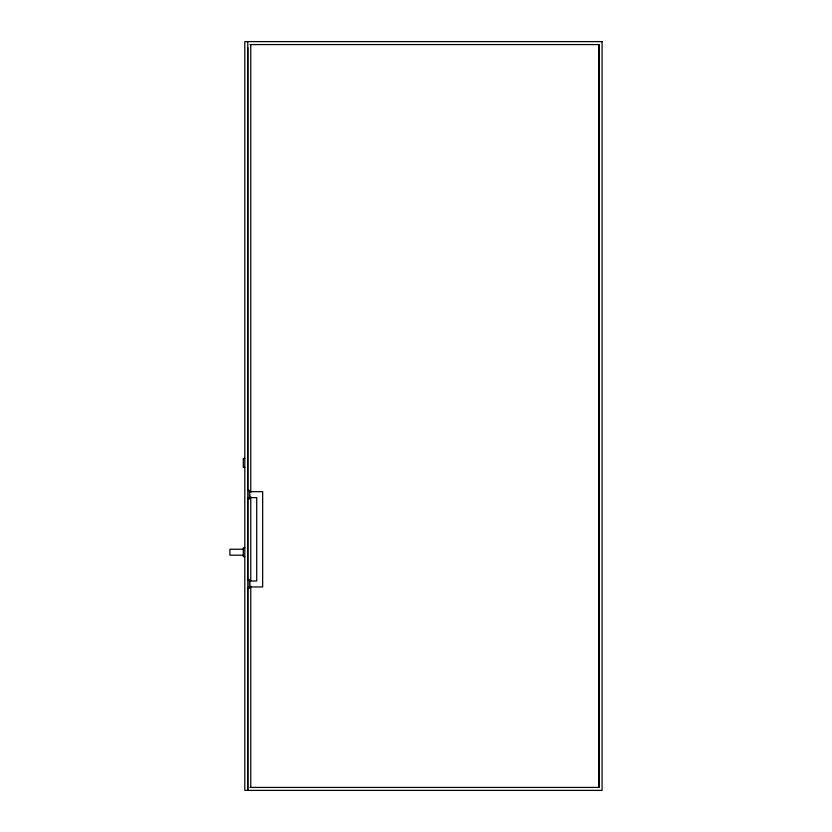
<?xml version="1.0" encoding="UTF-8"?>
<svg xmlns="http://www.w3.org/2000/svg" width="832" height="832" viewBox="0 0 832 832"><rect width="100%" height="100%" fill="white"/><g stroke="black" fill="none" stroke-linecap="round" stroke-linejoin="round"><path stroke-width="0.62" stroke-dasharray="4.16 3.12" d="M250.754 586.123L250.754 582.234M250.754 496.517L250.754 493.917"/><path stroke-width="1.25" d="M247.78 587.808L247.78 790.4L247.78 41.6M247.78 580.018L247.78 498.202M247.78 490.402L247.78 47.559M250.754 787.426L250.754 586.123M250.754 580.934L250.754 496.517M250.754 492.627L250.754 44.574M249.995 787.426L599.102 787.426L599.102 44.574L249.995 44.574M244.806 458.432L243.318 458.432L243.318 467.355L244.806 467.355M247.78 490.183L249.267 490.183L249.267 499.117L247.78 499.117M249.267 491.67L262.662 491.67L262.662 586.945L249.267 586.945M249.267 497.63L256.714 497.63L256.714 580.996L249.267 580.996M244.806 547.747L243.318 547.747L243.318 556.681L244.806 556.681M243.318 549.234L229.913 549.234L229.913 555.194L243.318 555.194M247.78 579.509L249.267 579.509L249.267 588.442L247.78 588.442M599.102 44.574L599.102 787.426M602.087 41.6L244.806 41.6L244.806 790.4L602.087 790.4L602.087 41.6"/></g></svg>
